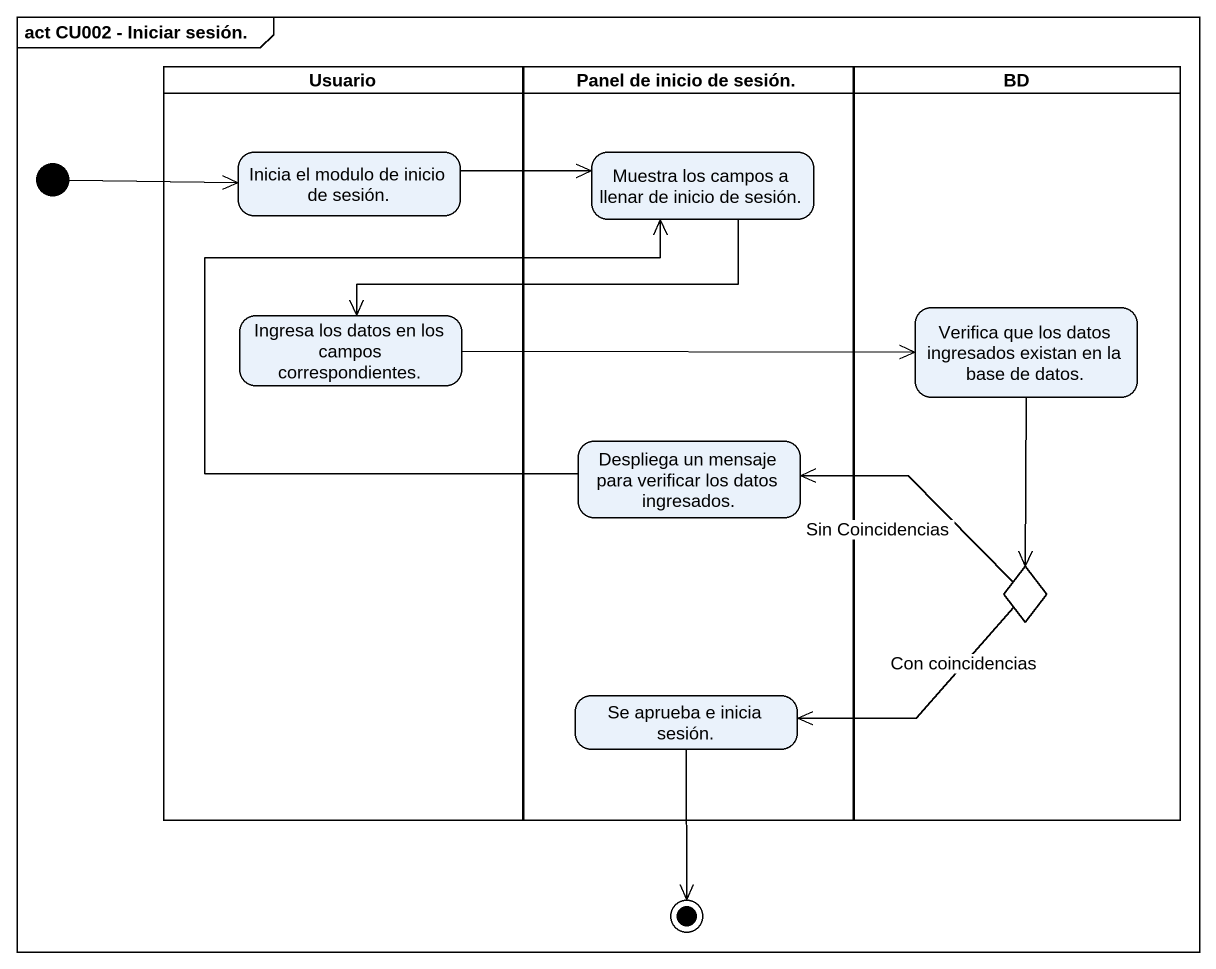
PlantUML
@startuml
mainframe act CU002 - Iniciar sesión.
hide empty description
state Usuario <<partition>> {
  state "Inicia el modulo de inicio de sesión." as Inicia_el_modulo_de_inicio
  state "Ingresa los datos en los campos correspondientes." as Ingresa_los_datos_en_los
}
state "Panel de inicio de sesión." as Panel_de_inicio_de_sesión <<partition>> {
  state "Muestra los campos a llenar de inicio de sesión." as Muestra_los_campos_a_llenar
  state "Despliega un mensaje para verificar los datos ingresados." as Despliega_un_mensaje_para
  state "Se aprueba e inicia sesión." as Se_aprueba_e_inicia_sesión
}
state BD <<partition>> {
  state "Verifica que los datos ingresados existan en la base de datos." as Verifica_que_los_datos
  state choice1 <<choice>>
}
state initial1 <<start>>
state final1 <<end>>
initial1 -right-> Inicia_el_modulo_de_inicio
Inicia_el_modulo_de_inicio -right-> Muestra_los_campos_a_llenar
Muestra_los_campos_a_llenar -left-> Ingresa_los_datos_en_los
Ingresa_los_datos_en_los -right-> Verifica_que_los_datos
Verifica_que_los_datos --> choice1
Despliega_un_mensaje_para -up-> Muestra_los_campos_a_llenar
choice1 -left-> Despliega_un_mensaje_para : Sin Coincidencias
choice1 -left-> Se_aprueba_e_inicia_sesión : Con coincidencias
Se_aprueba_e_inicia_sesión --> final1
@enduml
